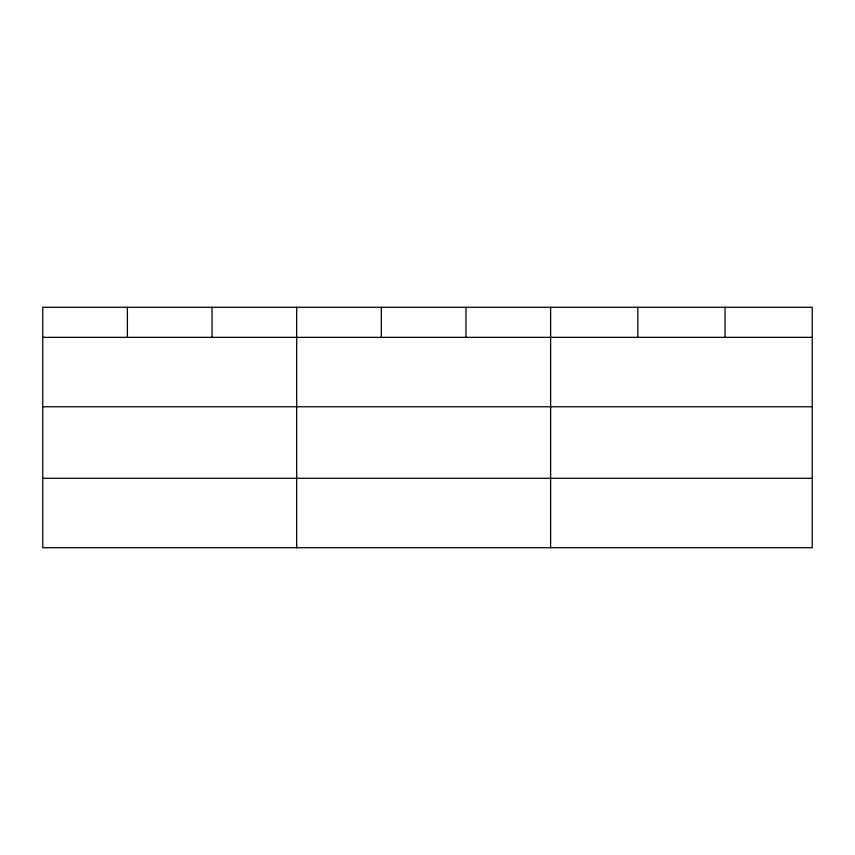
<?xml version="1.0" encoding="UTF-8"?>
<svg xmlns="http://www.w3.org/2000/svg" width="855" height="855" viewBox="0 0 855 855"><rect width="100%" height="100%" fill="white"/><g stroke="black" fill="none" stroke-linecap="round" stroke-linejoin="round"><path stroke-width="1.28" d="M812.25 406.766L812.25 307.287L42.75 307.287L42.75 547.713L812.25 547.713L812.25 406.766L42.75 406.766M42.75 337.351L812.25 337.351M42.75 478.298L812.25 478.298M725.04 307.287L725.04 337.351M637.83 307.287L637.83 337.351M550.62 307.287L550.62 547.713M465.975 307.287L465.975 337.351M381.33 307.287L381.33 337.351M296.685 307.287L296.685 547.713M212.04 307.287L212.04 337.351M127.395 307.287L127.395 337.351"/></g></svg>
